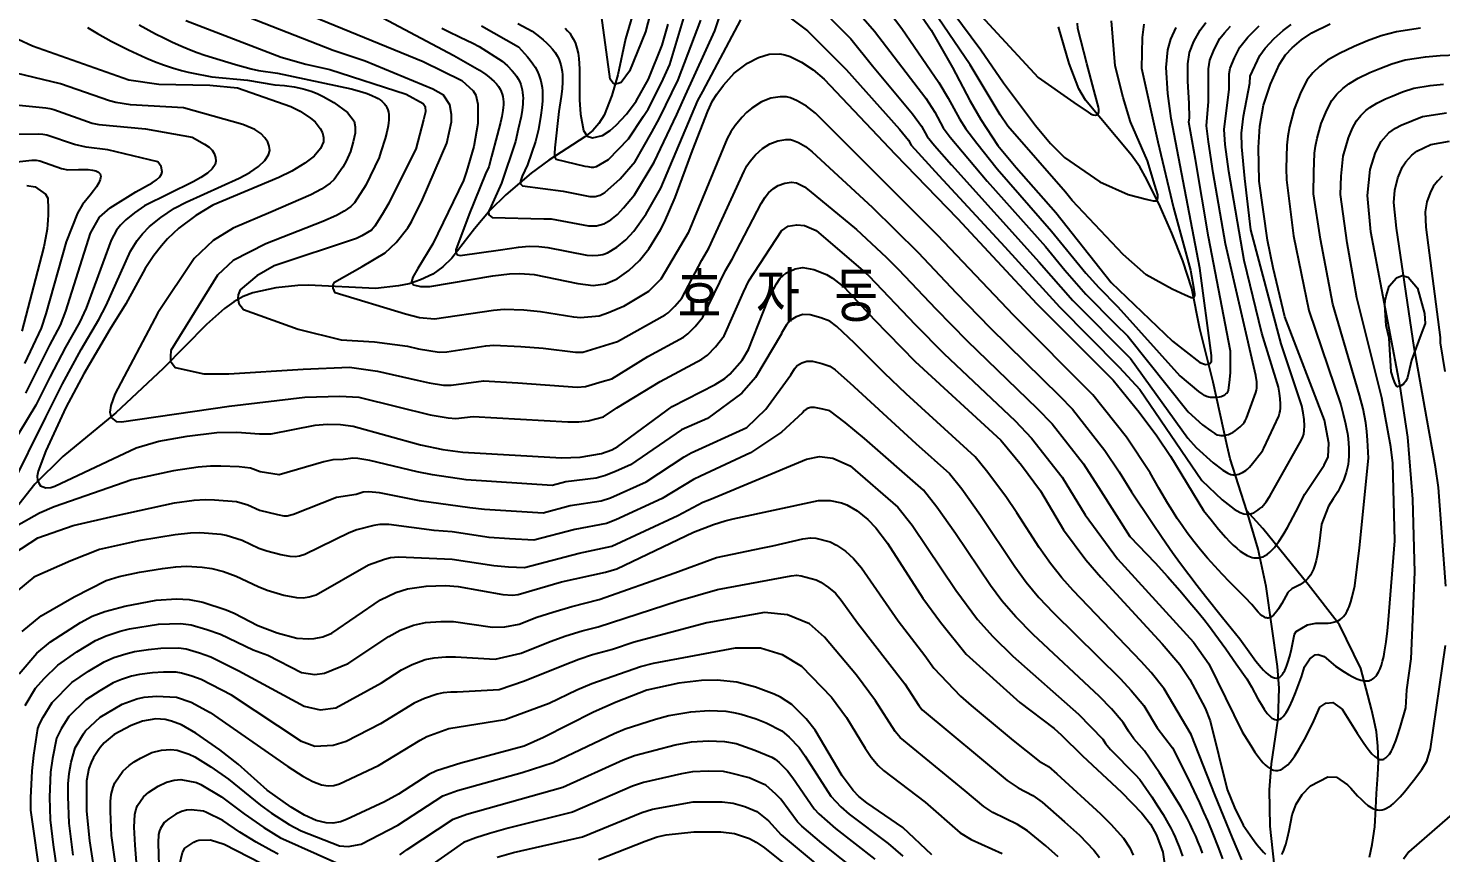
# Model space of a CAD drawing. Extents: x 197794 to 200030, y 561152 to 563931.
# Drawn here: x 198212.3 to 198662.3, y 562998.3 to 563261.1 of the extents above; entities that cross this region are included whole.
import ezdxf

# ---------------------------------------------------------------- set-up
doc = ezdxf.new("R2010")
doc.units = 0
for name, color, linetype in [('E0022112', 5, 'CONTINUOUS'), ('F0017111', 30, 'CONTINUOUS'), ('F0017114', 7, 'CONTINUOUS'), ('G0037213', 32, 'CONTINUOUS'), ('H0049216', 7, 'CONTINUOUS')]:
    doc.layers.add(name, color=color, linetype=linetype)
doc.styles.add('NGSW', font='romans.shx', dxfattribs={"bigfont": 'ngsw.shx'})

msp = doc.modelspace()

# ---------------------------------------------------------------- linework, layer by layer
at = {"layer": 'E0022112', "flags": 128}
for points in [[(198404.69, 563264.94), (198402.6, 563257.72), (198400.14, 563246.24), (198398.22, 563239.6), (198395.79, 563233.36), (198394.11, 563230.74), (198392.14, 563228.49), (198389.6, 563226.42), (198378.12, 563218.99), (198372.55, 563214.86), (198364.42, 563207.97), (198359.49, 563203.1), (198354.43, 563197.19), (198347.28, 563187.85), (198344.4, 563185.06), (198341.15, 563182.66), (198337.29, 563180.87), (198333.68, 563179.67), (198330.21, 563178.94), (198322.92, 563178.14), (198301.58, 563179.19), (198298.16, 563179.11), (198291.12, 563178.34), (198283.85, 563176.76), (198280.78, 563175.54), (198277.81, 563173.89), (198274.85, 563171.78), (198269.06, 563166.71), (198255.3, 563152.6), (198240.14, 563138.55), (198223.26, 563124.62), (198214.35, 563115.77), (198206.92, 563106.32)], [(198609.73, 562990.089), (198608.01, 563006.83), (198607.72, 563018.35), (198608.36, 563026.64), (198610.51, 563040.98), (198610.86, 563050.84), (198610.3, 563057.73), (198606.72, 563083.17), (198604.19, 563095.08), (198600.517, 563107.32), (198595.25, 563123.88), (198594.23, 563127.99), (198589.78, 563148.27), (198585.59, 563165.31), (198582.96, 563178.14), (198580.11, 563186.95), (198576.59, 563195.75), (198572.93, 563204.28), (198568.68, 563212.88), (198566.43, 563216.89), (198563.75, 563220.62), (198549.15, 563238.17), (198547.04, 563241.76), (198543.96, 563249.87), (198540.54, 563261.49)]]:
    msp.add_lwpolyline(points, dxfattribs=at)
at = {"layer": 'E0022112'}
msp.add_lwpolyline([(198639.635, 562996.89), (198640.478, 563001.021), (198641.261, 563006.634), (198641.613, 563012.591), (198641.841, 563017.267), (198642.236, 563023.213), (198642.455, 563027.459), (198642.231, 563032.338), (198641.815, 563036.872), (198641.145, 563040.352), (198640.28, 563044.089), (198636.895, 563057.016), (198630.067, 563070.929), (198620.061, 563083.862), (198605.682, 563101.613), (198600.517, 563107.32)], dxfattribs=at)
at = {"layer": 'F0017111'}
for points, elevation in [([(198344.075, 563261.095), (198345.964, 563260.111), (198349.889, 563258.193), (198353.92, 563256.311), (198355.901, 563255.202), (198363.318, 563250.616), (198364.951, 563249.046), (198366.485, 563247.441), (198367.184, 563246.615), (198367.822, 563245.768), (198368.385, 563244.895), (198368.861, 563243.992), (198369.199, 563243.176), (198369.466, 563242.335), (198369.668, 563241.472), (198369.807, 563240.587), (198369.891, 563239.682), (198369.922, 563238.76), (198369.906, 563237.821), (198369.848, 563236.868), (198369.623, 563234.923), (198369.285, 563232.939), (198368.42, 563228.906), (198367.54, 563224.97), (198363.1, 563211.72), (198359.75, 563204.36), (198358.91, 563202.61), (198358.99, 563201.62), (198360.06, 563200.78), (198376.52, 563200.38), (198378.85, 563200.34), (198390.74, 563198.13), (198393.38, 563198.08), (198395.66, 563198.7), (198397.9, 563199.98), (198400.04, 563201.75), (198401.95, 563203.82), (198405.39, 563207.97), (198411.75, 563218.38), (198418.97, 563233.57), (198421.66, 563239.71), (198431.06, 563260.24), (198437.56, 563279.63)], 290), ([(198413.46, 563277.64), (198408.96, 563259.88), (198403.81, 563247.4), (198401.2, 563243.8), (198400.27, 563243.43), (198399.16, 563243.24), (198398.54, 563243.68), (198397.72, 563244.81), (198394.34, 563269.8)], 270), ([(198468.85, 563275.26), (198481.89, 563260.18), (198498.25, 563238.8), (198501.14, 563234.34), (198503.83, 563229.38), (198506.01, 563226.38), (198517.8, 563212.31), (198536.36, 563191.47), (198542.56, 563184.01), (198549.23, 563176.38), (198558.58, 563166.84), (198562.59, 563162.94), (198581.846, 563138.867), (198586.453, 563134.745), (198589.034, 563132.739), (198590.348, 563131.904), (198591.11, 563131.551), (198591.682, 563131.385), (198592.218, 563131.298), (198592.742, 563131.276), (198593.25, 563131.315), (198593.737, 563131.397), (198594.204, 563131.509), (198594.651, 563131.647), (198595.081, 563131.804), (198595.515, 563131.991), (198596.038, 563132.278), (198596.765, 563132.767), (198598.408, 563134.048), (198598.952, 563134.544), (198599.351, 563134.974), (198599.702, 563135.415), (198600.043, 563135.932), (198600.475, 563136.827), (198603.372, 563144.981), (198603.57, 563145.735), (198603.673, 563146.374), (198603.726, 563147.186), (198603.689, 563148.381), (198603.438, 563150.379), (198593.708, 563192.345), (198589.853, 563215.005), (198588.28, 563224.84), (198587.66, 563229.98), (198588.34, 563237.76), (198588.3, 563248.12), (198588.74, 563250.86), (198590.12, 563254.25), (198591.98, 563257.77), (198593.37, 563259.61), (198595.31, 563261.72)], 285), ([(198567.68, 563262.33), (198567.17, 563258.08), (198567.02, 563248.3), (198572.17, 563224.82), (198577.18, 563203.88), (198582.63, 563184.02), (198583.5, 563178.55), (198583.84, 563176.41), (198583.82, 563176.05), (198583.8, 563175.7), (198583.69, 563175.41), (198583.56, 563175.21), (198583.36, 563175.15), (198583.11, 563175.12), (198582.82, 563175.18), (198582.54, 563175.27), (198580.9, 563176), (198576.72, 563177.92), (198568.42, 563182.51), (198561.11, 563188.94), (198544.92, 563206.19), (198542.76, 563208.83), (198524.39, 563229.89), (198521.94, 563233.5), (198512.38, 563249.44), (198495.35, 563274.42)], 270), ([(198500.98, 563274.2), (198515.78, 563254.21), (198523.03, 563243.66), (198533.19, 563230.11), (198537.98, 563224.31), (198542.39, 563219.86), (198553.66, 563212.17), (198562.73, 563208.12), (198568.43, 563206.64), (198570.67, 563206.08), (198571.04, 563206.03), (198571.42, 563206.02), (198571.73, 563206.11), (198571.96, 563206.23), (198572.11, 563206.55), (198572.22, 563206.99), (198572.18, 563207.5), (198572.13, 563208.03), (198571.21, 563211.06), (198568.86, 563218.83), (198563.43, 563231.24), (198561.09, 563238.99), (198558.6, 563249.08), (198557.37, 563263.43)], 265), ([(198505.4, 563276.46), (198534.03, 563245.39), (198545.45, 563237.38), (198549.94, 563234.27), (198550.71, 563233.82), (198551.52, 563233.48), (198552.28, 563233.38), (198552.97, 563233.58), (198553.29, 563234.01), (198553.41, 563234.57), (198553.38, 563235.23), (198553.26, 563235.88), (198552.24, 563239.82), (198549.55, 563249.87), (198546.72, 563260.99), (198546.56, 563262.64)], 260), ([(198461.59, 563270.62), (198474.38, 563257.64), (198481.24, 563249.13), (198494.06, 563233.84), (198496.93, 563229.88), (198498.72, 563226.57), (198501, 563223.72), (198506.45, 563217.57), (198534.41, 563186.54), (198545.05, 563174.33), (198563.473, 563155.825), (198581.72, 563130.418), (198584.434, 563127.467), (198589.849, 563122.542), (198592.886, 563120.206), (198594.454, 563119.274), (198595.382, 563118.915), (198596.088, 563118.786), (198596.753, 563118.767), (198597.401, 563118.846), (198598.024, 563119.015), (198598.616, 563119.247), (198599.177, 563119.525), (198599.708, 563119.84), (198600.215, 563120.185), (198600.73, 563120.587), (198601.391, 563121.227), (198602.375, 563122.343), (198605.202, 563125.983), (198605.612, 563126.646), (198605.956, 563127.277), (198610.681, 563137.46), (198610.982, 563138.305), (198611.16, 563139.073), (198611.271, 563140.049), (198611.29, 563141.355), (198611.177, 563143), (198610.935, 563144.833), (198610.569, 563146.744), (198605.281, 563163.951), (198599.632, 563187.107), (198594.797, 563215.419), (198593.63, 563224.07), (198593.26, 563228.81), (198594.86, 563241.6), (198594.89, 563246.51), (198595.18, 563248.34), (198596.59, 563251.65), (198598.3, 563255.06), (198600.85, 563258.19), (198604.5, 563261.79)], 290), ([(198484.61, 563268.98), (198490.58, 563261.03), (198502.44, 563243.76), (198505.34, 563238.81), (198508.94, 563232.19), (198511.01, 563229.05), (198514.46, 563224.43), (198520.95, 563216.26), (198538.32, 563196.39), (198549.27, 563183.07), (198553.4, 563178.42), (198559.393, 563172.288), (198579.157, 563150.342), (198585.153, 563145.298), (198586.229, 563144.549), (198586.832, 563144.198), (198587.27, 563143.995), (198587.676, 563143.841), (198588.076, 563143.72), (198588.469, 563143.63), (198588.859, 563143.561), (198589.804, 563143.467), (198590.433, 563143.458), (198591.115, 563143.51), (198591.771, 563143.623), (198592.326, 563143.761), (198592.765, 563143.904), (198593.14, 563144.069), (198593.498, 563144.274), (198593.842, 563144.522), (198594.161, 563144.814), (198594.452, 563145.161), (198594.719, 563145.636), (198595.139, 563149.145), (198595.291, 563151.386), (198595.355, 563153.633), (198595.335, 563158.138), (198588.303, 563194.569), (198584.135, 563219.244), (198582.05, 563231.16), (198582.22, 563232.51), (198582.13, 563237.04), (198581.71, 563244.18), (198581.7, 563249.74), (198582.3, 563253.38), (198583.66, 563256.85), (198585.65, 563260.49), (198587.51, 563262.93)], 280), ([(198262.517, 563263.522), (198292.825, 563251.823), (198300.748, 563249.63), (198308.39, 563247.96), (198332.687, 563240.1), (198338.068, 563237.096), (198338.701, 563236.147), (198338.859, 563234.408), (198338.226, 563231.878), (198335.777, 563222.577), (198328.259, 563207.526), (198327.15, 563205.32), (198325.03, 563201.67), (198322.71, 563198), (198321.66, 563196.74), (198318.6, 563194.87), (198316.87, 563194.1), (198290.68, 563185.31), (198285.13, 563182.16), (198279.83, 563177.75), (198279.2, 563176.11), (198279.08, 563175.1), (198279.33, 563173.34), (198280.84, 563171.45), (198298.3, 563165.23), (198311.95, 563161.8), (198322.62, 563161.09), (198333.13, 563159.74), (198336.59, 563158.86), (198343.16, 563157.85), (198345.62, 563157.96), (198358.08, 563159.86), (198360.64, 563160.09), (198369.26, 563159.68), (198376.35, 563159.14), (198386.67, 563157.87), (198389.03, 563157.86), (198400.07, 563161.29), (198415.26, 563169.72), (198416.18, 563170.39), (198418.3, 563172.52), (198420.52, 563175.07), (198426.88, 563187.18), (198429.14, 563191.03), (198440.37, 563215.55), (198441.21, 563217.17), (198442.28, 563218.69), (198443.95, 563220.69), (198446.25, 563222.78), (198448.58, 563224.28), (198451.13, 563225.21), (198453.63, 563225.63), (198455.12, 563225.58), (198456.13, 563225.33), (198457.73, 563224.62), (198459.93, 563223.33), (198462.09, 563221.7), (198481.12, 563204.07), (198495.83, 563189.62), (198507.94, 563176.75), (198518.79, 563165.55), (198540.8, 563143.95), (198544.97, 563139.66), (198555.34, 563126.49), (198559.81, 563119.77), (198563.828, 563113.392), (198570.245, 563103.634), (198573.516, 563098.8), (198576.862, 563094.021), (198579.424, 563090.491), (198582.036, 563086.996), (198584.689, 563083.532), (198587.376, 563080.093), (198592.828, 563073.271), (198598.336, 563066.489), (198601.777, 563061.579), (198603.449, 563059.351), (198605.063, 563057.395), (198605.843, 563056.547), (198606.6, 563055.802), (198607.334, 563055.169), (198608.041, 563054.662), (198608.719, 563054.29), (198609.366, 563054.066), (198609.979, 563054), (198610.272, 563054.031), (198610.555, 563054.105), (198611.017, 563054.334), (198611.453, 563054.687), (198611.864, 563055.155), (198612.252, 563055.731), (198612.62, 563056.405), (198612.967, 563057.17), (198613.298, 563058.017), (198613.612, 563058.939), (198614.201, 563060.972), (198614.748, 563063.202), (198615.771, 563067.993), (198616.267, 563068.884), (198619.891, 563070.995), (198622.497, 563071.535), (198624.483, 563071.486), (198626.398, 563071.537), (198627.305, 563071.633), (198628.167, 563071.791), (198628.975, 563072.025), (198629.719, 563072.347), (198630.29, 563072.694), (198630.814, 563073.107), (198631.292, 563073.583), (198631.729, 563074.117), (198632.128, 563074.704), (198632.491, 563075.34), (198632.822, 563076.021), (198633.124, 563076.742), (198633.656, 563078.287), (198634.11, 563079.938), (198634.89, 563083.42), (198636.401, 563095.519), (198639.25, 563124.088), (198639.023, 563129.756), (198638.8, 563132.574), (198638.443, 563135.371), (198638.042, 563137.588), (198637.557, 563139.792), (198636.444, 563144.18), (198627.963, 563173.116), (198623.973, 563193.885), (198621.79, 563208.32), (198621.87, 563215.19), (198622.13, 563221.25), (198622.39, 563223.48), (198622.93, 563226.01), (198624.26, 563230.71), (198625.98, 563234.95), (198627.63, 563238.06), (198629.22, 563240.05), (198631.11, 563241.9), (198632.98, 563243.33), (198636.02, 563245.11), (198639.7, 563246.92), (198642.93, 563248.26), (198646.74, 563249.73), (198650.98, 563250.97), (198657.42, 563251.96), (198662.14, 563252.4), (198667.55, 563252.56)], 310), ([(198655.84, 563261.11), (198648.24, 563259.96), (198643.34, 563258.66), (198639.02, 563257.05), (198634.71, 563255.27), (198630.07, 563253.06), (198626.27, 563250.89), (198623.79, 563248.98), (198621.58, 563246.88), (198619.77, 563244.6), (198617.75, 563240.71), (198615.62, 563235.31), (198614.1, 563229.62), (198613.58, 563226.67), (198613.3, 563223.85), (198613.11, 563216.42), (198613.161, 563212.799), (198615.361, 563194.918), (198620.327, 563171.097), (198630.475, 563141.104), (198631.268, 563138.054), (198631.991, 563134.99), (198632.306, 563133.448), (198632.578, 563131.898), (198632.798, 563130.336), (198632.958, 563128.762), (198633.041, 563127.416), (198633.068, 563126.066), (198633.035, 563124.717), (198632.936, 563123.376), (198632.766, 563122.048), (198632.519, 563120.739), (198632.189, 563119.456), (198631.777, 563118.2), (198631.292, 563116.97), (198630.742, 563115.761), (198630.137, 563114.571), (198629.486, 563113.396), (198628.082, 563111.082), (198626.604, 563108.793), (198624.328, 563103.044), (198623.448, 563096.007), (198622.934, 563092.942), (198622.619, 563091.458), (198622.234, 563090.031), (198621.757, 563088.68), (198621.476, 563088.039), (198621.163, 563087.425), (198620.815, 563086.839), (198620.429, 563086.284), (198620.003, 563085.763), (198619.533, 563085.277), (198619.045, 563084.851), (198618.522, 563084.455), (198617.386, 563083.736), (198616.166, 563083.086), (198614.905, 563082.47), (198613.55, 563081.287), (198611.634, 563077.749), (198610.606, 563076.105), (198610.088, 563075.343), (198609.564, 563074.654), (198609.034, 563074.062), (198608.494, 563073.592), (198607.944, 563073.266), (198607.664, 563073.166), (198607.381, 563073.111), (198607.071, 563073.105), (198606.758, 563073.152), (198606.441, 563073.248), (198606.12, 563073.391), (198605.469, 563073.8), (198604.809, 563074.351), (198604.14, 563075.015), (198603.464, 563075.764), (198602.104, 563077.403), (198599.99, 563079.639), (198595.123, 563084.615), (198592.721, 563087.127), (198590.356, 563089.667), (198588.043, 563092.244), (198585.792, 563094.869), (198583.618, 563097.551), (198581.531, 563100.298), (198579.913, 563102.576), (198578.353, 563104.897), (198576.842, 563107.255), (198575.373, 563109.644), (198572.526, 563114.491), (198569.745, 563119.387), (198562.18, 563130.75), (198551.47, 563144.29), (198526.16, 563169.6), (198502.09, 563195.05), (198463.12, 563234), (198460.23, 563236.18), (198457.3, 563237.89), (198455.16, 563238.84), (198453.82, 563239.18), (198451.83, 563239.24), (198448.9, 563238.73), (198445.91, 563237.56), (198442.8, 563235.56), (198441.17, 563234.22), (198439.73, 563232.77), (198437.51, 563230.11), (198436.08, 563228.08), (198434.95, 563225.92), (198422.57, 563195.85), (198413.79, 563181.08), (198409.91, 563177.13), (198401.93, 563172.43), (198397.16, 563170.33), (198394.2, 563169.29), (198388.2, 563168.81), (198386.15, 563169), (198375.47, 563170.73), (198370.2, 563171.23), (198363.95, 563171.47), (198360.54, 563171.16), (198341.7, 563168.33), (198336.98, 563168.84), (198332.49, 563169.95), (198310.1, 563176.74), (198309.47, 563178.25), (198309.47, 563179.26), (198309.85, 563180.14), (198318.68, 563185.19), (198325.99, 563189.47), (198329.52, 563192.75), (198333.26, 563197.43), (198334.48, 563199.61), (198337.93, 563206.5), (198345.689, 563224.44), (198347.088, 563231.245), (198347.088, 563233.617), (198346.614, 563236.621), (198344.556, 563239.784), (198341.233, 563241.681), (198319.623, 563250.586), (198309.447, 563253.939), (198282.52, 563264.464)], 305), ([(198320.064, 563267.17), (198347.914, 563252.408), (198356.094, 563247.703), (198358.047, 563246.308), (198358.984, 563245.595), (198359.874, 563244.862), (198360.7, 563244.105), (198361.447, 563243.316), (198362.099, 563242.489), (198362.64, 563241.618), (198362.992, 563240.869), (198363.264, 563240.088), (198363.461, 563239.278), (198363.59, 563238.441), (198363.655, 563237.578), (198363.662, 563236.691), (198363.616, 563235.784), (198363.522, 563234.858), (198363.212, 563232.957), (198362.774, 563231.005), (198361.687, 563227.018), (198359.93, 563220.18), (198358.99, 563216.87), (198358, 563214.64), (198352.74, 563201.84), (198348.47, 563190.41), (198348.47, 563189.58), (198349, 563188.81), (198349.92, 563188.66), (198362.79, 563190.44), (198368.48, 563191.3), (198371.89, 563191.61), (198375, 563191.56), (198377.8, 563191.18), (198390.29, 563188.79), (198392.16, 563188.65), (198393.82, 563188.72), (198395.35, 563189.02), (198396.86, 563189.55), (198399.84, 563191.26), (198402.7, 563193.62), (198405.23, 563196.38), (198409.19, 563201.95), (198413.8, 563210.07), (198425.6, 563238), (198427.23, 563240.86), (198439.31, 563263.74)], 295), ([(198356.656, 563261.812), (198368.447, 563255.178), (198370.378, 563253.043), (198371.306, 563251.964), (198372.189, 563250.87), (198373.012, 563249.756), (198373.76, 563248.619), (198374.417, 563247.453), (198374.97, 563246.252), (198375.324, 563245.277), (198375.607, 563244.28), (198375.825, 563243.261), (198375.982, 563242.222), (198376.082, 563241.166), (198376.131, 563240.092), (198376.133, 563239.004), (198376.092, 563237.902), (198375.903, 563235.664), (198375.602, 563233.389), (198374.81, 563228.779), (198373.94, 563224.97), (198371.3, 563217.52), (198369.67, 563213.91), (198369.14, 563212.31), (198369.14, 563211.47), (198369.75, 563210.86), (198382.7, 563209.12), (198391.19, 563207.47), (198392.95, 563207.44), (198394.47, 563207.85), (198395.96, 563208.71), (198400.91, 563213.04), (198405.65, 563218.61), (198410.97, 563227.94), (198413.45, 563232.38), (198419.36, 563244.66), (198426.55, 563263.62)], 285), ([(198368.27, 563262.546), (198372.813, 563260.167), (198375.175, 563258.34), (198376.312, 563257.407), (198377.396, 563256.45), (198378.409, 563255.464), (198379.335, 563254.439), (198380.155, 563253.368), (198380.852, 563252.243), (198381.302, 563251.32), (198381.671, 563250.363), (198381.965, 563249.372), (198382.189, 563248.351), (198382.348, 563247.302), (198382.447, 563246.226), (198382.492, 563245.128), (198382.489, 563244.008), (198382.358, 563241.714), (198382.098, 563239.363), (198381.361, 563234.568), (198380.04, 563222.98), (198379.96, 563221.15), (198379.96, 563220.16), (198380.34, 563219.33), (198389.66, 563217.13), (198390.6, 563217.03), (198391.63, 563216.82), (198392.52, 563216.8), (198393.28, 563217.01), (198397.2, 563219.26), (198403.49, 563225.87), (198408.34, 563233.02), (198409.77, 563235.29), (198414.07, 563243.68), (198416.7, 563249.47), (198421.8, 563266.5)], 280), ([(198454.58, 563264.74), (198460.59, 563260.24), (198472.84, 563247.96), (198489.87, 563228.89), (198492.72, 563225.41), (198493.62, 563223.76), (198502.44, 563214.14), (198523.47, 563191.4), (198540.88, 563172.29), (198559.86, 563153.12), (198566.432, 563145.99), (198586.172, 563116.921), (198592.695, 563110.8), (198596.454, 563107.867), (198598.408, 563106.718), (198599.551, 563106.305), (198600.407, 563106.194), (198601.203, 563106.23), (198601.977, 563106.396), (198602.719, 563106.684), (198603.42, 563107.06), (198604.079, 563107.498), (198604.698, 563107.985), (198605.285, 563108.513), (198605.874, 563109.122), (198606.645, 563110.112), (198607.865, 563111.956), (198617.99, 563129.911), (198618.39, 563130.85), (198618.644, 563131.742), (198618.814, 563132.885), (198618.868, 563134.415), (198618.752, 563136.346), (198618.47, 563138.495), (198618.024, 563140.733), (198611.43, 563160.482), (198601.815, 563196.782), (198599.947, 563213.162), (198598.98, 563223.3), (198598.86, 563227.63), (198599.51, 563233.05), (198601.48, 563243.51), (198601.63, 563245.81), (198604.63, 563252.35), (198606.39, 563254.66), (198609.22, 563257.75), (198612.15, 563260.38), (198614.63, 563262.28)], 295), ([(198231.134, 563261.26), (198234.395, 563259.362), (198238.73, 563256.932), (198244.208, 563254.229), (198246.962, 563252.925), (198249.732, 563251.676), (198252.527, 563250.503), (198255.35, 563249.422), (198258.207, 563248.453), (198261.105, 563247.616), (198263.227, 563247.098), (198265.366, 563246.638), (198269.674, 563245.816), (198270.767, 563245.613), (198282.136, 563244.469), (198290.897, 563243.08), (198293.947, 563242.769), (198296.966, 563242.364), (198298.453, 563242.096), (198299.92, 563241.769), (198301.363, 563241.371), (198302.778, 563240.891), (198304.554, 563240.142), (198306.29, 563239.277), (198309.695, 563237.349), (198314, 563234.23), (198316.13, 563231.4), (198316.46, 563229.66), (198316.42, 563227.67), (198315.84, 563224.82), (198314.96, 563221.84), (198313.53, 563218.71), (198312.47, 563216.76), (198309.8, 563212.88), (198308.48, 563211.71), (198305.67, 563209.8), (198302.36, 563207.98), (198289.58, 563202.41), (198277.55, 563197.41), (198271.25, 563193.38), (198265.19, 563187.71), (198253.57, 563170.39), (198239.83, 563144.42), (198238.56, 563140.89), (198238.31, 563138.75), (198238.69, 563136.98), (198240.33, 563135.72), (198241.97, 563135.6), (198276.34, 563140.64), (198300.4, 563143.49), (198311.6, 563143.85), (198317.64, 563143.49), (198330, 563140.48), (198340.37, 563137.85), (198346.06, 563136.9), (198348.48, 563136.7), (198354.02, 563137.33), (198384.21, 563135.64), (198387.73, 563135.62), (198390.7, 563135.94), (198395.56, 563137.22), (198399.83, 563140.14), (198413.58, 563148.52), (198426.87, 563155.58), (198428.71, 563156.91), (198431.25, 563159.56), (198433.98, 563163.04), (198440.13, 563176.97), (198441.88, 563180.54), (198452.26, 563196.53), (198454.38, 563197.99), (198457.15, 563198.4), (198459.6, 563198.24), (198463.27, 563196.61), (198479, 563183.15), (198480.1, 563182.14), (198494.87, 563166.62), (198504.04, 563157.46), (198526.67, 563135.94), (198531.97, 563130.42), (198541.65, 563117.97), (198549.01, 563106.07), (198559.367, 563091.99), (198583.495, 563065.412), (198588.41, 563058.592), (198599.079, 563036.925), (198601.761, 563032.492), (198603.098, 563030.442), (198604.43, 563028.592), (198605.093, 563027.763), (198605.754, 563027.009), (198606.414, 563026.339), (198607.07, 563025.76), (198607.725, 563025.281), (198608.376, 563024.91), (198609.025, 563024.656), (198609.67, 563024.528), (198610.063, 563024.513), (198610.456, 563024.548), (198610.847, 563024.629), (198611.237, 563024.756), (198612.013, 563025.139), (198612.786, 563025.685), (198613.554, 563026.38), (198614.319, 563027.214), (198615.081, 563028.173), (198615.839, 563029.244), (198616.596, 563030.416), (198617.35, 563031.675), (198618.852, 563034.406), (198620.349, 563037.337), (198621.844, 563040.368), (198623.814, 563044.763), (198625.69, 563046.061), (198627.903, 563046.231), (198630.921, 563044.126), (198635.702, 563036.449), (198637.612, 563033.552), (198638.554, 563032.204), (198639.481, 563030.976), (198640.388, 563029.909), (198641.27, 563029.043), (198641.7, 563028.698), (198642.122, 563028.418), (198642.535, 563028.208), (198642.938, 563028.074), (198643.267, 563028.022), (198643.589, 563028.025), (198643.904, 563028.079), (198644.213, 563028.184), (198644.516, 563028.338), (198644.813, 563028.539), (198645.391, 563029.075), (198645.947, 563029.779), (198646.485, 563030.635), (198647.005, 563031.631), (198647.509, 563032.753), (198647.999, 563033.986), (198648.477, 563035.316), (198649.404, 563038.214), (198651.187, 563044.567), (198651.501, 563050.218), (198652.86, 563060.163), (198654.098, 563087.788), (198653.452, 563111), (198651.859, 563130.769), (198649.438, 563146.89), (198640.063, 563196.221), (198638.94, 563207.78), (198639.79, 563216.05), (198641.54, 563221.51), (198643.33, 563225), (198645.77, 563227.74), (198647.92, 563229.22), (198649.67, 563230.23), (198656.45, 563232.98), (198664.15, 563234.12)], 320), ([(198247.572, 563262.134), (198252.854, 563259.305), (198255.521, 563257.954), (198258.21, 563256.66), (198260.928, 563255.435), (198263.678, 563254.289), (198266.077, 563253.372), (198268.501, 563252.515), (198270.945, 563251.709), (198273.407, 563250.945), (198278.368, 563249.511), (198283.357, 563248.145), (198285.646, 563247.637), (198291.673, 563246.723), (198315.207, 563241.723), (198318.604, 563240.77), (198320.221, 563240.249), (198321.741, 563239.672), (198323.131, 563239.024), (198323.768, 563238.667), (198324.359, 563238.285), (198324.902, 563237.876), (198325.393, 563237.438), (198325.826, 563236.967), (198326.199, 563236.463), (198326.567, 563235.801), (198326.845, 563235.088), (198327.039, 563234.328), (198327.154, 563233.524), (198327.197, 563232.68), (198327.174, 563231.798), (198327.091, 563230.884), (198326.953, 563229.939), (198326.539, 563227.971), (198325.98, 563225.923), (198324.621, 563221.692), (198324.08, 563219.87), (198319.81, 563211.04), (198316.26, 563205.44), (198315.07, 563204.22), (198312.96, 563202.79), (198310.48, 563201.42), (198306.12, 563199.51), (198288.02, 563192.37), (198277.55, 563187.08), (198272.63, 563182.41), (198257.75, 563158.34), (198257.63, 563156.45), (198257.63, 563154.93), (198259.14, 563152.92), (198268.22, 563150.9), (198276.22, 563150.95), (198299.86, 563152.38), (198314.62, 563153.09), (198323.51, 563151.84), (198336.2, 563148.88), (198339.97, 563148.08), (198344.61, 563147.37), (198347.05, 563147.33), (198357.33, 563148.71), (198368.32, 563148.13), (198387.2, 563146.74), (198389.86, 563146.9), (198395.12, 563148.48), (198398.25, 563149.34), (198409.7, 563156.49), (198421.07, 563162.65), (198422.44, 563163.65), (198424.78, 563166.04), (198427.25, 563169.05), (198434.38, 563183.86), (198436.51, 563187.51), (198445.78, 563205.18), (198447.06, 563207.28), (198448.17, 563208.61), (198449.7, 563210), (198451.26, 563211), (198453.36, 563211.68), (198455.43, 563212.02), (198457.09, 563211.82), (198459.62, 563210.49), (198461.07, 563209.4), (198476.19, 563196.92), (198485.61, 563188.15), (198489.57, 563184.2), (198501.41, 563171.68), (198511.42, 563161.5), (198533.73, 563139.94), (198538.47, 563135.04), (198548.49, 563122.23), (198553.982, 563113.641), (198563.302, 563099.143), (198571.328, 563090.748), (198575.287, 563086.324), (198579.208, 563081.87), (198583.055, 563077.359), (198584.94, 563075.072), (198586.792, 563072.759), (198588.587, 563070.446), (198590.351, 563068.109), (198593.802, 563063.372), (198597.181, 563058.579), (198600.524, 563053.757), (198601.996, 563051.179), (198604.044, 563047.394), (198605.059, 563045.646), (198606.064, 563044.072), (198607.055, 563042.729), (198607.545, 563042.163), (198608.03, 563041.677), (198608.51, 563041.277), (198608.984, 563040.972), (198609.452, 563040.768), (198609.914, 563040.672), (198610.191, 563040.67), (198610.465, 563040.709), (198611.006, 563040.905), (198611.539, 563041.249), (198612.063, 563041.732), (198612.58, 563042.342), (198613.09, 563043.069), (198613.594, 563043.903), (198614.092, 563044.832), (198615.075, 563046.934), (198616.042, 563049.292), (198617.952, 563054.432), (198618.925, 563057.566), (198620.591, 563060.131), (198622.349, 563061.385), (198623.283, 563061.539), (198625.199, 563060.848), (198628.732, 563057.747), (198631.567, 563055.952), (198632.95, 563055.133), (198634.293, 563054.41), (198635.581, 563053.813), (198636.802, 563053.374), (198637.382, 563053.224), (198637.94, 563053.125), (198638.475, 563053.082), (198638.983, 563053.098), (198639.426, 563053.167), (198639.846, 563053.288), (198640.245, 563053.458), (198640.623, 563053.677), (198640.981, 563053.942), (198641.32, 563054.251), (198641.64, 563054.604), (198641.943, 563054.998), (198642.497, 563055.904), (198642.989, 563056.955), (198643.424, 563058.139), (198643.808, 563059.442), (198644.146, 563060.852), (198644.444, 563062.354), (198644.943, 563065.584), (198645.351, 563069.025), (198645.713, 563072.573), (198647.645, 563097.782), (198647, 563122.445), (198646.386, 563127.658), (198643.52, 563143.249), (198635.599, 563175.135), (198632.531, 563192.721), (198630.37, 563208.05), (198630.63, 563213.95), (198631.2, 563220.28), (198632.9, 563226.11), (198634.21, 563229.2), (198635.48, 563231.53), (198636.86, 563233.22), (198638.44, 563234.82), (198639.68, 563235.77), (198641.97, 563237.16), (198644.68, 563238.58), (198646.84, 563239.46), (198650.13, 563240.8), (198653.71, 563241.97), (198658.99, 563242.81), (198663.15, 563243.26)], 315), ([(198206.7, 563114.63), (198217.89, 563137.12), (198223.16, 563147.76), (198229.18, 563158.73), (198234.75, 563168.25), (198237.12, 563172.74), (198244.82, 563190.08), (198246.95, 563193.48), (198248.68, 563195.59), (198250.91, 563197.84), (198254.54, 563200.8), (198258.89, 563203.72), (198262.61, 563205.65), (198279.53, 563213.31), (198282.84, 563215.14), (198285.66, 563217.04), (198287.64, 563218.93), (198288.82, 563220.74), (198289.22, 563222.13), (198289.08, 563223.45), (198288.62, 563224.77), (198287.66, 563226.17), (198286.42, 563227.48), (198284.51, 563228.85), (198280.634, 563230.345), (198261.713, 563235.666), (198244.826, 563236.696), (198240.183, 563237.423), (198238.169, 563237.893), (198222.612, 563243.313), (198205.787, 563247.388)], 330), ([(198200.902, 563237.373), (198217.928, 563235.702), (198219.172, 563235.504), (198220.487, 563235.13), (198232.652, 563230.841), (198234.819, 563230.374), (198249.616, 563228.996), (198264.47, 563226.32), (198268.48, 563224.17), (198269.91, 563223.14), (198270.84, 563222.16), (198271.56, 563221.11), (198271.95, 563219.91), (198272.09, 563218.71), (198271.79, 563217.67), (198270.9, 563216.31), (198269.42, 563214.89), (198267.31, 563213.46), (198264.83, 563212.1), (198249.35, 563204.44), (198246.09, 563202.25), (198243.37, 563200.03), (198241.7, 563198.34), (198240.4, 563196.76), (198238.7, 563193.58), (198230.72, 563171.85), (198228.63, 563167.33), (198224.18, 563159.43), (198219.15, 563149.93), (198214.69, 563140.93), (198193.12, 563105.48)], 335), ([(198211.49, 563144.74), (198219.18, 563160.13), (198222.52, 563166.4), (198224.31, 563170.96), (198232.16, 563195.74), (198235, 563200.83), (198238.37, 563203.84), (198246.57, 563208.9), (198251.78, 563211.79), (198253.18, 563212.74), (198254.17, 563213.69), (198254.76, 563214.59), (198254.97, 563215.29), (198254.601, 563216.985), (198253.618, 563218.533), (198237.646, 563222.312), (198230.723, 563223.147), (198227.05, 563223.999), (198218.188, 563226.97), (198216.975, 563227.256), (198215.652, 563227.349), (198196.611, 563227.078)], 340), ([(198193.105, 563216.815), (198213.386, 563218.989), (198214.779, 563219.002), (198215.932, 563218.785), (198222.836, 563216.389), (198224.852, 563215.99), (198228.31, 563216.084), (198229.93, 563216.078), (198231.419, 563216.006), (198232.733, 563215.848), (198233.31, 563215.73), (198233.827, 563215.582), (198234.279, 563215.401), (198234.66, 563215.186), (198234.964, 563214.933), (198235.185, 563214.639), (198235.329, 563214.274), (198235.377, 563213.861), (198235.335, 563213.404), (198235.209, 563212.906), (198235.007, 563212.371), (198234.735, 563211.8), (198234.005, 563210.568), (198233.07, 563209.234), (198231.982, 563207.825), (198229.55, 563204.88), (198227.93, 563202.1), (198224.39, 563193.01), (198217.9, 563170.08), (198216.4, 563165.48), (198211.14, 563154.27)], 345), ([(198662.79, 563213.9), (198661.26, 563212.35), (198659.94, 563210.67), (198658.92, 563208.66), (198657.91, 563205.71), (198657.4, 563202.53), (198657.61, 563197.67), (198662.11, 563162.56), (198662.16, 563160.78), (198663.569, 563151.653)], 330), ([(198598.957, 562996.109), (198596.006, 563003.103), (198593.101, 563010.117), (198590.482, 563016.581), (198587.903, 563023.062), (198582.81, 563036.05), (198574.23, 563050.6), (198570.02, 563055.81), (198566.88, 563059.32), (198545.21, 563081.92), (198541.58, 563085.97), (198537.95, 563090.52), (198534.35, 563095.58), (198527.29, 563106.67), (198523.75, 563111.84), (198517.58, 563120.03), (198513.97, 563124.48), (198491.99, 563144.54), (198485.12, 563151.15), (198475.57, 563160.73), (198469.92, 563166.07), (198467.63, 563167.7), (198464.83, 563168.82), (198461.44, 563169.72), (198459.07, 563169.83), (198456.93, 563169.12), (198455.04, 563167.89), (198453.82, 563166.51), (198452.32, 563163.9), (198452.23, 563163.69), (198444, 563149.82), (198439.6, 563144.78), (198428.66, 563136.7), (198420.46, 563133.15), (198404.17, 563121.93), (198399.64, 563119.89), (198396.15, 563118.53), (198393.19, 563117.75), (198383.57, 563116.54), (198379.23, 563115.41), (198351.85, 563117.14), (198341.03, 563118.77), (198336.15, 563119.77), (198321.07, 563123.38), (198317.28, 563124.02), (198315.65, 563124.04), (198312.6, 563123.68), (198309.37, 563123.58), (198306.43, 563122.94), (198292.2, 563118.79), (198286.22, 563119.67), (198283.13, 563120.87), (198279.49, 563121.3), (198273.6, 563121.55), (198270.3, 563121.48), (198266.42, 563121.16), (198258.61, 563120.07), (198245.27, 563117.14), (198220.59, 563108.61), (198215.88, 563106.52), (198208.37, 563102.26)], 330), ([(198207.68, 563093.67), (198215.36, 563098.67), (198226.61, 563102.6), (198239.95, 563105.74), (198258.83, 563109.87), (198265.19, 563110.67), (198268.63, 563110.86), (198271.63, 563110.81), (198278.6, 563110.29), (198282.26, 563109.18), (198285.99, 563107.49), (198291.69, 563106.14), (198293.67, 563105.75), (198294.76, 563105.72), (198296.82, 563106.21), (198310.45, 563111.61), (198316.77, 563112.59), (198319.04, 563113.32), (198320.76, 563113.49), (198324.14, 563113.14), (198336.87, 563110.62), (198352.98, 563108.32), (198357.63, 563107.79), (198376.3, 563106.69), (198384.99, 563108.96), (198394.85, 563110.52), (198397.83, 563111.47), (198409.19, 563116.57), (198421.28, 563124.5), (198423.46, 563125.74), (198441.23, 563133.87), (198447.25, 563139.73), (198455.26, 563150.58), (198456.38, 563152.53), (198457.3, 563153.57), (198458.72, 563154.5), (198460.32, 563155.02), (198462.1, 563154.95), (198465.11, 563154.27), (198467.67, 563153.43), (198469.4, 563152.21), (198474.07, 563148.11), (198495.03, 563128.7), (198505.75, 563119.15), (198509.68, 563114.26), (198515.72, 563105.94), (198526.58, 563089.55), (198530.22, 563084.57), (198534.24, 563079.73), (198538.82, 563074.93), (198560.23, 563053.72), (198563.71, 563050), (198567.7, 563045.25), (198571.97, 563038.14), (198576.86, 563031.81), (198579.779, 563025.975), (198582.651, 563020.12), (198585.432, 563014.226), (198586.773, 563011.259), (198588.074, 563008.275), (198589.712, 563004.337), (198591.281, 563000.371), (198592.79, 562996.379)], 335), ([(198586.425, 562998.219), (198585.761, 562999.991), (198585.058, 563001.745), (198584.234, 563003.667), (198583.362, 563005.569), (198582.446, 563007.453), (198581.49, 563009.319), (198579.467, 563013.005), (198577.318, 563016.637), (198575.068, 563020.228), (198572.743, 563023.786), (198567.967, 563030.85), (198564.54, 563034.68), (198562.8, 563037.12), (198561.18, 563039.9), (198557.39, 563044.18), (198553.58, 563048.12), (198532.42, 563067.94), (198526.9, 563073.49), (198522.49, 563078.62), (198518.82, 563083.52), (198507.7, 563100.03), (198501.79, 563108.49), (198497.52, 563113.83), (198478.68, 563130.35), (198472.58, 563135.49), (198467.72, 563139.16), (198465.39, 563139.72), (198462.76, 563140.17), (198461.57, 563140.22), (198460.5, 563139.87), (198459.56, 563139.25), (198458.95, 563138.56), (198452.3, 563132.4), (198442.37, 563125.73), (198426.46, 563118.34), (198424.27, 563117.27), (198414.21, 563111.21), (198399.52, 563104.41), (198396.51, 563103.28), (198386.4, 563101.37), (198373.37, 563097.97), (198365.6, 563098.32), (198359.12, 563098.82), (198347.36, 563100.55), (198341.57, 563101.06), (198327.21, 563102.9), (198324.25, 563102.96), (198322.43, 563102.6), (198316.92, 563101.26), (198314.48, 563100.28), (198300.41, 563093.39), (198298.71, 563092.86), (198297.32, 563092.65), (198295.69, 563092.71), (198292.71, 563093.28), (198288.25, 563094.49), (198285.75, 563095.31), (198280.39, 563097.85), (198275.35, 563099.48), (198273.71, 563099.73), (198266.95, 563100.23), (198263.97, 563100.17), (198259.05, 563099.68), (198253.84, 563098.81), (198247.45, 563097.7), (198234.98, 563095.01), (198225.83, 563091.35), (198214.05, 563086.12), (198205.42, 563079.06)], 340), ([(198210.39, 563068.86), (198216.41, 563073.83), (198226.87, 563079.84), (198237.08, 563085.05), (198241.21, 563086.36), (198247.72, 563087.8), (198255.04, 563088.93), (198259.28, 563089.48), (198262.75, 563089.67), (198267.7, 563089.35), (198270.81, 563088.95), (198274.51, 563087.92), (198278.52, 563086.52), (198285.51, 563083.13), (198288.39, 563082.03), (198293.74, 563080.43), (198297.7, 563079.66), (198299.87, 563079.58), (198301.74, 563079.86), (198303.99, 563080.57), (198320.7, 563090.1), (198325.82, 563091.88), (198327.73, 563092.43), (198330.28, 563092.67), (198347.3, 563091.92), (198360.62, 563089.85), (198365.32, 563089.42), (198370.44, 563089.25), (198387.81, 563093.79), (198398.18, 563096.05), (198419.23, 563105.84), (198427.26, 563110.04), (198429.46, 563110.94), (198460.28, 563123.77), (198464.36, 563124.59), (198468.59, 563124.1), (198474.13, 563121.66), (198489.3, 563108.5), (198493.89, 563102.72), (198507.81, 563082), (198514.76, 563072.67), (198519.56, 563067.25), (198526.03, 563060.95), (198546.93, 563042.52), (198554.65, 563034.56), (198555.46, 563033.17), (198557.11, 563031.22), (198564.96, 563023.31), (198566.398, 563021.675), (198570.241, 563016.134), (198572.093, 563013.339), (198573.86, 563010.515), (198575.515, 563007.652), (198576.292, 563006.203), (198577.031, 563004.74), (198577.727, 563003.263), (198578.378, 563001.77), (198578.979, 563000.26), (198579.529, 562998.732), (198579.987, 562997.304)], 345), ([(198211.35, 563045.26), (198214.64, 563050.82), (198217.37, 563053.84), (198221.7, 563058.16), (198227.79, 563062.39), (198233.66, 563065.96), (198237.13, 563067.49), (198241.61, 563068.93), (198244.57, 563069.69), (198253.78, 563071.18), (198260.82, 563071.4), (198264.18, 563070.95), (198269.22, 563069.49), (198273.54, 563067.96), (198283.96, 563062.95), (198288.64, 563061.28), (198299.38, 563055.76), (198303.61, 563055.11), (198306.71, 563055.6), (198314.19, 563058.7), (198327.17, 563067.27), (198330.77, 563069.23), (198334.98, 563070.9), (198338.84, 563071.67), (198343.7, 563072.06), (198347.81, 563072.03), (198360.21, 563070.22), (198364.08, 563070.33), (198368.68, 563071.16), (198374.36, 563073.4), (198379.44, 563075.04), (198385.52, 563076.8), (198394.17, 563078.99), (198418.24, 563087.57), (198431.6, 563092.46), (198446.29, 563095.47), (198449.53, 563096.09), (198459.12, 563098.37), (198461.55, 563098.71), (198463.18, 563098.58), (198467.79, 563097.42), (198469.8, 563096.39), (198472.66, 563094.41), (198475.25, 563092.13), (198477.74, 563089.1), (198489.41, 563072.25), (198497.94, 563061.22), (198500.86, 563057.21), (198509.27, 563048.26), (198512.74, 563045.24), (198526.04, 563034.08), (198534.39, 563027.57), (198537.32, 563025.82), (198540.04, 563023.49), (198553.87, 563010.76), (198557.15, 563007.44), (198561.2, 563003), (198563.25, 562999.96), (198564.336, 562997.589)], 355), ([(198216.44, 562988.76), (198213.16, 563011.87), (198213.11, 563015.89), (198213.51, 563024.41), (198214.01, 563029.44), (198215.36, 563037.98), (198215.87, 563039.29), (198217.06, 563041.52), (198219.95, 563046.27), (198226.18, 563052.61), (198231.43, 563056.16), (198236.52, 563059.2), (198239.56, 563060.52), (198243.37, 563061.76), (198246.13, 563062.42), (198250.57, 563063.09), (198254.57, 563063.51), (198260.11, 563063.62), (198262.63, 563063.28), (198266.8, 563062.03), (198270.44, 563060.73), (198279.39, 563056.32), (198300.19, 563045.02), (198305.24, 563043.88), (198310.29, 563044.53), (198324.87, 563052.52), (198331.2, 563056.64), (198334.62, 563058.34), (198338.75, 563059.91), (198341.65, 563060.49), (198345.29, 563060.78), (198348.37, 563060.75), (198361, 563059.99), (198369.3, 563061.94), (198378.58, 563065.68), (198383.57, 563067.46), (198388.8, 563069.08), (198393.81, 563070.35), (198419.38, 563078.62), (198431.92, 563082.2), (198455.33, 563086.54), (198457.15, 563086.79), (198458.56, 563086.63), (198463.34, 563085.29), (198464.84, 563084.52), (198467.24, 563082.91), (198469.43, 563081.08), (198471.3, 563078.8), (198476.5, 563071.62), (198491.52, 563052.17), (198495.99, 563045.22), (198497.06, 563043.9), (198524.2, 563021.34), (198527.64, 563018.99), (198532.39, 563016.59), (198535.32, 563014.42), (198542.44, 563008.19), (198547.17, 563003.91), (198551.746, 562999.155), (198553.556, 562996.865)], 360), ([(198540.47, 562997.07), (198536.49, 563000.58), (198530.6, 563005.36), (198527.46, 563007.36), (198519.61, 563011.13), (198516.72, 563013.03), (198510.8, 563018.05), (198490.04, 563035.02), (198488.44, 563036.99), (198482.24, 563046.79), (198476.16, 563054.89), (198465.96, 563067.03), (198461.24, 563071.27), (198454.23, 563074.2), (198446.9, 563074.85), (198428.5, 563071.59), (198405.38, 563065.45), (198398.45, 563063.09), (198392.09, 563061.36), (198387.69, 563059.89), (198382.81, 563057.97), (198370.44, 563052.99), (198362.3, 563050.22), (198348.94, 563049.47), (198346.88, 563049.49), (198344.45, 563049.3), (198342.52, 563048.91), (198338.48, 563047.45), (198335.23, 563046.01), (198324.49, 563039.42), (198313.55, 563033.78), (198309.47, 563032.48), (198303.61, 563032.15), (198299.38, 563033.78), (198277.07, 563048.59), (198267.33, 563053.51), (198264.39, 563054.58), (198261.08, 563055.62), (198259.4, 563055.84), (198255.36, 563055.85), (198251.86, 563055.68), (198247.69, 563055.16), (198245.13, 563054.59), (198241.99, 563053.54), (198239.37, 563052.45), (198235.07, 563049.92), (198230.67, 563047.07), (198225.26, 563041.71), (198222.76, 563037.78), (198221.28, 563034.9), (198219.99, 563028.34), (198219.42, 563024.01), (198219.03, 563016.06), (198219.24, 563008.79), (198220.21, 563000.92), (198223.06, 562981.35)], 365), ([(198226.63, 562997.55), (198225.3, 563007.82), (198224.95, 563016.24), (198225.04, 563020.32), (198225.32, 563023.61), (198225.96, 563027.23), (198227.2, 563031.82), (198229.87, 563036.27), (198230.57, 563037.16), (198235.16, 563041.53), (198242.22, 563045.69), (198246.89, 563047.42), (198249.25, 563047.89), (198253.15, 563048.28), (198259.53, 563047.95), (198264.23, 563046.28), (198270.26, 563043.06), (198295.02, 563025.88), (198299.78, 563022.7), (198302.99, 563021), (198305.75, 563020.02), (198307.86, 563019.68), (198309.67, 563019.8), (198311.42, 563020.26), (198323.92, 563026.17), (198337.19, 563034.27), (198339.25, 563035.37), (198346.29, 563037.92), (198364.09, 563040.78), (198378.2, 563045.96), (198387.03, 563050.25), (198391.82, 563052.31), (198407.38, 563057.71), (198411.52, 563058.8), (198437.62, 563063.61), (198445.6, 563063.61), (198452.44, 563061.5), (198458.63, 563057.75), (198468.17, 563047.97), (198472.96, 563041.41), (198478.96, 563031.62), (198480.89, 563028.77), (198483.02, 563026.13), (198484.74, 563024.57), (198498.01, 563014.46), (198509.25, 563004.73), (198512.72, 563002.53), (198522.53, 562998.13)], 370), ([(198244.52, 562963.12), (198238.85, 563003.8), (198238.45, 563011.44), (198238.53, 563014.72), (198238.75, 563016.87), (198239.31, 563019.21), (198239.92, 563020.63), (198242.46, 563024.39), (198244.41, 563026.17), (198246.03, 563027.35), (198248.01, 563028.53), (198251.62, 563030.24), (198254.78, 563031.06), (198257.68, 563031.26), (198259.68, 563030.98), (198263.57, 563029.79), (198265.31, 563028.89), (198270.44, 563025.75), (198276.08, 563021.81), (198286.31, 563013.48), (198289.8, 563010.95), (198295.43, 563007.37), (198299.24, 563005.36), (198311.4, 563000.56), (198314.26, 563000.32), (198318.33, 563001.04), (198330.03, 563007.13), (198341.9, 563014.9), (198344.42, 563016.44), (198349.09, 563018.16), (198369.7, 563023.95), (198379.52, 563027.15), (198398.91, 563036.33), (198402.48, 563037.8), (198412.16, 563040.95), (198416.42, 563042.03), (198423.41, 563043.26), (198429.18, 563043.64), (198434.54, 563043.43), (198437, 563043.06), (198439.39, 563042.5), (198444.16, 563040.98), (198447.37, 563039.73), (198452.41, 563037.16), (198454.72, 563035.21), (198457.88, 563031.83), (198459.8, 563029.15), (198468.03, 563016.42), (198471.13, 563013.01), (198473.82, 563010.66), (198486.31, 563001.32), (198490.96, 562997.23)], 380), ([(198330.7, 562997.66), (198333.06, 562999.36), (198347.71, 563009.05), (198351.99, 563010.65), (198382.62, 563019.24), (198401.88, 563027.94), (198405.39, 563029.29), (198418.41, 563032.78), (198423.65, 563033.7), (198429.05, 563033.98), (198434.15, 563033.82), (198437.78, 563033.12), (198443.77, 563031.04), (198449.22, 563028.78), (198450.28, 563028.21), (198451.55, 563027.12), (198454.2, 563024.44), (198455.93, 563022.26), (198462.73, 563012.3), (198464.15, 563010.71), (198469.48, 563006.03), (198481.97, 562996.35)], 385), ([(198247.6, 562984.24), (198246.34, 563000.74), (198246.04, 563006.46), (198246.27, 563010.54), (198246.69, 563012.3), (198247.14, 563013.36), (198249.05, 563016.18), (198250.74, 563017.67), (198253.67, 563019.6), (198256.37, 563020.88), (198258.75, 563021.5), (198260.92, 563021.65), (198265.84, 563020.69), (198267.22, 563020.04), (198273.88, 563016.18), (198281.09, 563010.75), (198287.37, 563006.34), (198292.68, 563003.15), (198293.37, 563002.79), (198315.26, 562993.02)], 385), ([(198477.62, 562991.38), (198465.15, 563001.39), (198458.77, 563006.8), (198457.42, 563008.18), (198452.05, 563015.38), (198450.51, 563017.06), (198447.33, 563019.83), (198446.03, 563020.4), (198442, 563022.2), (198436.18, 563023.74), (198433.75, 563024.2), (198428.92, 563024.32), (198423.89, 563024.13), (198420.39, 563023.52), (198408.3, 563020.78), (198404.84, 563019.54), (198385.73, 563011.33), (198365.24, 563006.18), (198359.2, 563004.51), (198354.9, 563003.13), (198351, 563001.66), (198333.91, 562989.56)], 390), ([(198291.96, 562997.9), (198289.94, 562998.93), (198284.93, 563001.73), (198279.73, 563004.93), (198274.27, 563008.64), (198269.12, 563011.18), (198268.1, 563011.59), (198264.16, 563012.04), (198262.71, 563011.94), (198261.13, 563011.53), (198259.33, 563010.67), (198257.07, 563009.17), (198255.64, 563007.97), (198254.37, 563006.09), (198254.06, 563005.38), (198253.78, 563004.21), (198253.63, 563001.49), (198253.88, 562994.2)], 390), ([(198361.72, 562996.92), (198366.93, 562998.38), (198388.83, 563003.41), (198407.8, 563011.14), (198411.21, 563012.26), (198424.13, 563014.57), (198433.36, 563014.59), (198436.92, 563014.14), (198440.6, 563013.04), (198444.38, 563011.44), (198448.17, 563008.5), (198452.12, 563004.05), (198473.28, 562986.41)], 395), ([(198670.101, 563014.22), (198652.139, 562998.604), (198650.42, 562996.314)], 330), ([(198260.47, 562994.34), (198261.44, 562998.46), (198262.22, 562999.76), (198264.99, 563001.74), (198265.89, 563002.17), (198266.68, 563002.37), (198270.37, 563002.49), (198274.67, 563001.1), (198290.37, 562993.04)], 395)]:
    msp.add_lwpolyline(points, dxfattribs=dict(at, elevation=elevation))
at = {"layer": 'F0017114'}
for points, elevation in [([(198493.52, 563269.78), (198499.97, 563260.4), (198506.78, 563248.55), (198512.32, 563238), (198515.77, 563232), (198521.17, 563223.73), (198527.03, 563216.68), (198539.63, 563202.3), (198557.35, 563180.01), (198576.83, 563161.33), (198585.51, 563154.56), (198587.4, 563153.89), (198588.69, 563154.09), (198589.29, 563154.89), (198589.29, 563156.78), (198585.51, 563184.65), (198576.45, 563232.34), (198575.38, 563240.31), (198574.87, 563248.51), (198575.35, 563254.19), (198576.35, 563257.63), (198578.04, 563261.27)], 275), ([(198303.063, 563264.848), (198338.106, 563250.509), (198350.447, 563244.389), (198354.035, 563241.144), (198354.875, 563239.771), (198355.527, 563236.825), (198355.511, 563230.715), (198354.24, 563223.428), (198351.94, 563215.42), (198350.92, 563212.5), (198341.2, 563192.35), (198336.41, 563184.48), (198334.84, 563181.77), (198334.36, 563180.23), (198335, 563179.34), (198337.28, 563178.73), (198340.25, 563178.81), (198360.34, 563182.13), (198365.65, 563182.78), (198368.88, 563182.91), (198373.42, 563182.64), (198387.36, 563179.77), (198392.32, 563179.13), (198396.18, 563179.6), (198399.92, 563181.2), (198403.65, 563183.87), (198407.05, 563187.1), (198409.99, 563190.77), (198413.77, 563196.87), (198415.03, 563199.26), (198418.37, 563207.09), (198423.87, 563222.08), (198428.82, 563234.67), (198430.26, 563237.89), (198431.63, 563240.08), (198433.83, 563242.96), (198437.2, 563246.73), (198441.49, 563249.93), (198444.97, 563251.74), (198448.36, 563252.77), (198451.7, 563252.92), (198453.34, 563252.62), (198455.05, 563252.07), (198458.68, 563250.26), (198462.37, 563247.78), (198465.9, 563244.82), (198488.51, 563220.94), (198508.35, 563200.47), (198533.67, 563173.3), (198557.97, 563148.91), (198566.18, 563138.78), (198571.88, 563131.23), (198576.2, 563124.7), (198586.765, 563107.409), (198589.147, 563104.376), (198591.517, 563101.454), (198593.864, 563098.751), (198595.024, 563097.517), (198596.174, 563096.379), (198597.313, 563095.351), (198598.438, 563094.447), (198599.548, 563093.681), (198600.641, 563093.066), (198601.717, 563092.617), (198602.248, 563092.458), (198602.773, 563092.346), (198603.294, 563092.282), (198603.809, 563092.268), (198604.318, 563092.306), (198604.822, 563092.397), (198605.6, 563092.648), (198606.365, 563093.027), (198607.117, 563093.525), (198607.857, 563094.132), (198608.586, 563094.841), (198609.305, 563095.644), (198610.014, 563096.531), (198610.716, 563097.494), (198612.098, 563099.615), (198613.458, 563101.94), (198616.141, 563106.928), (198619.027, 563112.567), (198625.138, 563121.836), (198626.395, 563124.463), (198626.635, 563128.871), (198625.315, 563136.218), (198612.691, 563169.078), (198608.897, 563184.691), (198607.107, 563193.503), (198604.43, 563212.3), (198604.26, 563223.01), (198604.66, 563229.9), (198605.89, 563236.55), (198608.07, 563243.29), (198610.95, 563249.63), (198612.89, 563252.62), (198614.98, 563254.79), (198617.94, 563257.33), (198621.2, 563259.55), (198627.04, 563262.45)], 300), ([(198383.376, 563261.106), (198384.106, 563260.288), (198384.784, 563259.445), (198385.399, 563258.574), (198385.942, 563257.668), (198386.299, 563256.957), (198386.612, 563256.225), (198386.882, 563255.473), (198387.114, 563254.704), (198387.473, 563253.115), (198387.713, 563251.471), (198387.857, 563249.781), (198387.929, 563248.059), (198387.954, 563244.557), (198387.9, 563238.24), (198388.24, 563233.7), (198389.24, 563228.5), (198390.41, 563226.68), (198392.08, 563226.16), (198395.28, 563226.92), (198397.71, 563228.45), (198399.65, 563230.16), (198402.93, 563233.65), (198406, 563237.85), (198409.85, 563244.85), (198414.29, 563255.65), (198416.19, 563262.35)], 275), ([(198209.037, 563257.59), (198213.676, 563255.502), (198244.281, 563244.615), (198253.898, 563243.206), (198270.125, 563242.901), (198278.94, 563242.059), (198295.944, 563236.087), (198298.87, 563234.63), (198302.23, 563232.44), (198303.65, 563231.21), (198305.32, 563229.15), (198306.04, 563227.72), (198306.4, 563226.27), (198306.3, 563224.84), (198305.39, 563222.79), (198303.34, 563220.32), (198300.45, 563218.07), (198296.31, 563215.55), (198292.17, 563213.51), (198271.13, 563204.67), (198265.72, 563201.35), (198260.26, 563197.37), (198256.64, 563193.95), (198254.7, 563191.74), (198252.32, 563188.67), (198249.56, 563184.49), (198243.39, 563173.24), (198238.33, 563165.11), (198230.03, 563150.95), (198224.31, 563140.23), (198217.88, 563126.38), (198215.42, 563119.97), (198215.14, 563118.3), (198215.25, 563117.08), (198215.63, 563116.06), (198216.22, 563115.3), (198217.92, 563114.59), (198219.53, 563114.74), (198220.8, 563115.15), (198246.63, 563127.4), (198253.86, 563129.46), (198262.91, 563131.08), (198272.36, 563132.24), (198278.76, 563132.32), (198286.01, 563131.85), (198289.65, 563131.85), (198303.68, 563134.57), (198307.51, 563134.9), (198311.75, 563134.83), (198315.83, 563134.28), (198337.21, 563128.37), (198344.33, 563126.88), (198350.71, 563125.96), (198382.16, 563124.13), (198388.16, 563124.36), (198394.89, 563125.6), (198398.18, 563126.78), (198400.12, 563127.8), (198417.47, 563140.55), (198431.18, 563147.52), (198434.18, 563149.49), (198435.77, 563150.84), (198439.69, 563155.31), (198441.73, 563158.73), (198448.12, 563174.87), (198450.63, 563179.57), (198451.87, 563181.38), (198453.68, 563183.05), (198456.61, 563184.45), (198459.02, 563184.81), (198462.53, 563184.19), (198466.58, 563182.55), (198468.57, 563181.41), (198472.32, 563178.47), (198481.79, 563168.23), (198494.89, 563154.87), (198522.19, 563129.8), (198528.75, 563121.79), (198534.81, 563113.71), (198542.15, 563101.23), (198549.21, 563091.72), (198554.01, 563086.11), (198573.53, 563064.92), (198579.14, 563058.34), (198582.37, 563053.54), (198587.25, 563044.43), (198588.81, 563040.34), (198594.242, 563018.513), (198596.55, 563012.713), (198599.323, 563007.13), (198602.304, 563002.929), (198603.753, 563001.015), (198605.154, 562999.322), (198605.831, 562998.583), (198606.49, 562997.927)], 325), ([(198663.923, 563083.335), (198661.577, 563114.728), (198660.671, 563121.315), (198657.763, 563137.207), (198653.8, 563159.36), (198648.18, 563197.37), (198647.36, 563205.51), (198647.66, 563209.52), (198648.62, 563213.45), (198650.17, 563216.9), (198651.19, 563218.47), (198653.09, 563220.66), (198654.65, 563221.88), (198659.19, 563223.98), (198665.09, 563225.06)], 325), ([(198211.883, 563210.953), (198214.517, 563210.564), (198217.806, 563208.197), (198218.501, 563206.928), (198218.613, 563203.413), (198218.613, 563201.66), (198218.546, 563199.913), (198218.428, 563198.481), (198218.258, 563197.054), (198217.788, 563194.21), (198217.197, 563191.376), (198216.546, 563188.547), (198210.29, 563164.56)], 350), ([(198209.34, 563055.37), (198215.05, 563061.9), (198219.37, 563065.5), (198228.93, 563071.74), (198232.69, 563073.69), (198236.69, 563075.25), (198243.01, 563076.96), (198252.99, 563078.84), (198259.5, 563079.28), (198263.56, 563079.07), (198267.92, 563078.17), (198275.36, 563075.71), (198277.93, 563074.65), (198285.44, 563070.77), (198291.61, 563068.39), (198297.9, 563066.75), (198301.53, 563066.46), (198303.33, 563066.56), (198306.19, 563067.15), (198308.97, 563068.35), (198324.47, 563078.94), (198329.36, 563081.3), (198333.07, 563082.49), (198339.01, 563083.24), (198345.21, 563083.46), (198349.29, 563083.14), (198363.5, 563080.58), (198366.59, 563080.44), (198368.42, 563080.62), (198382.2, 563084.62), (198396.25, 563087.79), (198399.84, 563088.82), (198424.25, 563100.48), (198430.57, 563102.98), (198434.35, 563104.09), (198436.9, 563104.74), (198464.08, 563110.61), (198467.82, 563110.62), (198471.39, 563109.87), (198473.11, 563109.22), (198476.4, 563107.29), (198479.77, 563104.53), (198482.38, 563101.83), (198486, 563096.95), (198497.29, 563079.49), (198502.98, 563071.77), (198511.09, 563061.67), (198528.17, 563046.25), (198539.15, 563037.95), (198541.41, 563035.89), (198548.13, 563029.21), (198560.57, 563017.61), (198567.07, 563011.01), (198569.83, 563007.5), (198571.8, 563003.98), (198573.79, 562998.56), (198576.237, 562981.437)], 350), ([(198611.65, 562997.771), (198612.012, 562998.442), (198612.352, 562999.213), (198612.672, 563000.074), (198612.974, 563001.017), (198613.533, 563003.111), (198614.044, 563005.422), (198614.987, 563010.407), (198616.197, 563013.787), (198618.129, 563016.907), (198620.811, 563019.664), (198626.379, 563022.491), (198629.089, 563022.407), (198632.589, 563020.025), (198633.71, 563018.951), (198635.843, 563016.504), (198636.909, 563015.368), (198637.975, 563014.338), (198639.041, 563013.447), (198640.106, 563012.733), (198640.639, 563012.452), (198641.171, 563012.229), (198641.703, 563012.067), (198642.236, 563011.97), (198642.947, 563011.949), (198643.658, 563012.045), (198644.369, 563012.251), (198645.08, 563012.559), (198645.79, 563012.962), (198646.501, 563013.45), (198647.211, 563014.017), (198647.921, 563014.655), (198649.34, 563016.111), (198650.759, 563017.755), (198653.597, 563021.358), (198656.239, 563024.85), (198657.855, 563027.56), (198659.059, 563031.478), (198663.799, 563064.361)], 325), ([(198500.16, 562997.64), (198490.95, 563006.4), (198479.41, 563014.3), (198476.89, 563016.29), (198475.12, 563018.21), (198471.56, 563022.87), (198462.95, 563037.38), (198460.18, 563041.06), (198455.6, 563045.54), (198451.97, 563047.92), (198449.97, 563048.91), (198443.94, 563051.06), (198438.04, 563052.7), (198431.83, 563053.38), (198426.79, 563053.23), (198419.55, 563052.42), (198409.32, 563050.16), (198399.57, 563046.32), (198392.33, 563043.14), (198376.42, 563035.07), (198370.33, 563032.29), (198350.06, 563026.92), (198342.31, 563024.43), (198339.94, 563023.24), (198330.22, 563016.99), (198325.79, 563014.56), (198313.72, 563008.89), (198311.74, 563008.17), (198309.34, 563007.76), (198307.22, 563007.86), (198304.06, 563008.62), (198300.33, 563010.31), (198296.02, 563012.87), (198288.45, 563018.24), (198279.19, 563026.56), (198273.32, 563031.17), (198265.7, 563036.44), (198261.12, 563039.06), (198257.97, 563040.28), (198255.9, 563040.76), (198252.98, 563040.99), (198248.65, 563040.25), (198245.07, 563038.94), (198239.64, 563035.98), (198236.51, 563033.35), (198235.24, 563031.86), (198233.12, 563028.74), (198232.28, 563027.06), (198231.61, 563025.2), (198230.86, 563021.22), (198230.87, 563011.6), (198231.84, 563002.12), (198234.26, 562986.24)], 375), ([(198393.95, 562996.18), (198408.82, 563002.04), (198412.71, 563003.45), (198415.52, 563004.06), (198424.37, 563005.01), (198432.97, 563004.98), (198437.28, 563004.43), (198442.03, 563002.86), (198444.25, 563001.7), (198446.81, 562999.93), (198456.48, 562992.13)], 400)]:
    msp.add_lwpolyline(points, dxfattribs=dict(at, elevation=elevation))
at = {"layer": 'G0037213', "flags": 128}
msp.add_lwpolyline([(198644.54, 563172.94), (198644.65, 563174.32), (198644.9, 563175.66), (198645.91, 563178.83), (198648.2, 563181.54), (198649.97, 563182.3), (198651.94, 563181.74), (198654.9, 563178.23), (198657.1, 563170.17), (198657.33, 563166.98), (198656.02, 563163.39), (198653.01, 563155.25), (198651.7, 563149.79), (198651.222, 563148.577), (198650.638, 563147.934), (198650.4, 563147.603), (198649.57, 563147.135), (198648.697, 563146.888), (198648.49, 563146.85), (198648.354, 563146.927), (198648.214, 563147.126), (198647.807, 563147.894), (198647.25, 563149.272), (198646.49, 563151.58), (198645.92, 563162.32), (198644.88, 563166.38)], close=True, dxfattribs=at)

# ---------------------------------------------------------------- texts
at = {"layer": 'H0049216', "style": 'NGSW'}
msp.add_text('효 자 동', height=16, dxfattribs=at).set_placement((198419.19, 563167.56))

doc.saveas('drawing.dxf')
